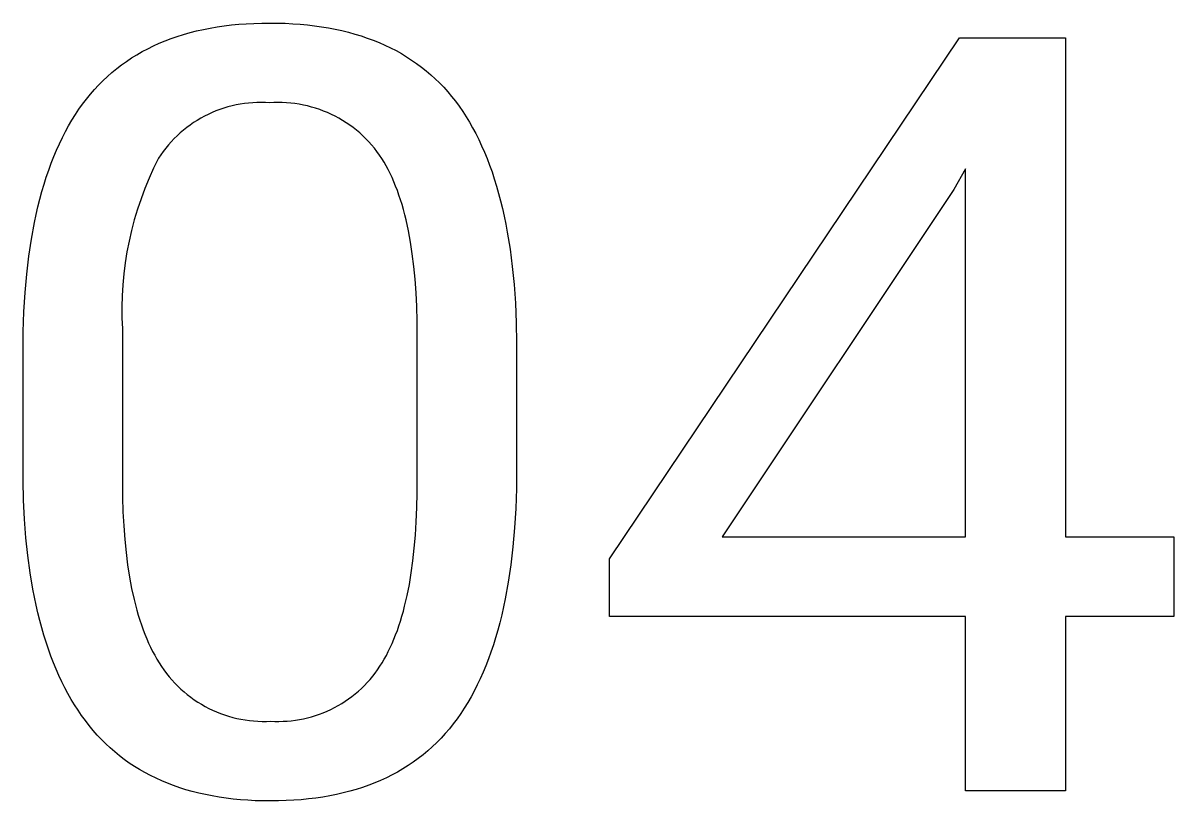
# Model space of a CAD drawing. Header units: millimetres. Extents: x -1893 to 2799, y -925 to 2353.
# Drawn here: x 1560.08 to 1600.73, y -719.01 to -691.52 of the extents above; entities that cross this region are included whole.
import ezdxf

# ---------------------------------------------------------------- set-up
doc = ezdxf.new("R2010")
doc.units = ezdxf.units.MM
doc.header["$MEASUREMENT"] = 0
doc.layers.add('Domyslna', color=7, linetype='Continuous', true_color=0x000000)

msp = doc.modelspace()

# ---------------------------------------------------------------- linework, layer by layer
at = {"layer": 'Domyslna'}
for p, q in [((1565.75, -691.927), (1565.977, -691.863)), ((1565.977, -691.863), (1566.209, -691.804)), ((1566.209, -691.804), (1566.446, -691.751)), ((1566.446, -691.751), (1566.687, -691.703)), ((1566.687, -691.703), (1566.933, -691.661)), ((1566.933, -691.661), (1567.184, -691.625)), ((1567.184, -691.625), (1567.439, -691.594)), ((1567.439, -691.594), (1567.7, -691.569)), ((1567.7, -691.569), (1567.964, -691.55)), ((1567.964, -691.55), (1568.234, -691.536)), ((1568.234, -691.536), (1568.508, -691.527)), ((1568.508, -691.527), (1568.787, -691.524)), ((1568.787, -691.524), (1569.063, -691.527)), ((1569.063, -691.527), (1569.335, -691.535)), ((1569.335, -691.535), (1569.602, -691.549)), ((1569.602, -691.549), (1569.864, -691.568)), ((1569.864, -691.568), (1570.122, -691.592)), ((1570.122, -691.592), (1570.375, -691.622)), ((1570.375, -691.622), (1570.624, -691.657)), ((1570.624, -691.657), (1570.868, -691.697)), ((1570.868, -691.697), (1571.108, -691.743)), ((1571.108, -691.743), (1571.343, -691.794)), ((1571.343, -691.794), (1571.573, -691.851)), ((1571.573, -691.851), (1571.799, -691.913)), ((1571.799, -691.913), (1572.02, -691.981)), ((1564.683, -692.333), (1564.887, -692.241)), ((1564.887, -692.241), (1565.096, -692.154)), ((1565.096, -692.154), (1565.309, -692.073)), ((1565.309, -692.073), (1565.527, -691.997)), ((1565.527, -691.997), (1565.75, -691.927)), ((1572.02, -691.981), (1572.237, -692.054)), ((1572.237, -692.054), (1572.449, -692.132)), ((1572.449, -692.132), (1572.656, -692.216)), ((1572.656, -692.216), (1572.859, -692.305)), ((1572.859, -692.305), (1573.057, -692.399)), ((1580.791, -710.454), (1593.16, -692.053)), ((1593.16, -692.053), (1596.897, -692.053)), ((1596.897, -692.053), (1596.897, -709.669)), ((1563.913, -692.758), (1564.099, -692.644)), ((1564.099, -692.644), (1564.289, -692.534)), ((1564.289, -692.534), (1564.484, -692.431)), ((1564.484, -692.431), (1564.683, -692.333)), ((1573.057, -692.399), (1573.251, -692.499)), ((1573.251, -692.499), (1573.44, -692.604)), ((1573.44, -692.604), (1573.624, -692.715)), ((1573.624, -692.715), (1573.804, -692.831)), ((1563.219, -693.273), (1563.385, -693.136)), ((1563.385, -693.136), (1563.557, -693.005)), ((1563.557, -693.005), (1563.733, -692.879)), ((1563.733, -692.879), (1563.913, -692.758)), ((1573.804, -692.831), (1573.98, -692.953)), ((1573.98, -692.953), (1574.15, -693.08)), ((1574.15, -693.08), (1574.316, -693.212)), ((1562.899, -693.564), (1563.057, -693.416)), ((1563.057, -693.416), (1563.219, -693.273)), ((1574.316, -693.212), (1574.478, -693.35)), ((1574.478, -693.35), (1574.635, -693.493)), ((1574.635, -693.493), (1574.787, -693.641)), ((1562.456, -694.043), (1562.599, -693.878)), ((1562.599, -693.878), (1562.747, -693.718)), ((1562.747, -693.718), (1562.899, -693.564)), ((1574.787, -693.641), (1574.935, -693.795)), ((1574.935, -693.795), (1575.078, -693.954)), ((1575.078, -693.954), (1575.216, -694.119)), ((1562.183, -694.39), (1562.317, -694.213)), ((1562.317, -694.213), (1562.456, -694.043)), ((1568.045, -694.353), (1567.897, -694.37)), ((1568.193, -694.341), (1568.045, -694.353)), ((1568.341, -694.333), (1568.193, -694.341)), ((1568.49, -694.331), (1568.341, -694.333)), ((1568.638, -694.335), (1568.49, -694.331)), ((1568.787, -694.343), (1568.638, -694.335)), ((1568.936, -694.335), (1568.787, -694.343)), ((1569.086, -694.331), (1568.936, -694.335)), ((1569.236, -694.334), (1569.086, -694.331)), ((1569.385, -694.341), (1569.236, -694.334)), ((1569.534, -694.353), (1569.385, -694.341)), ((1569.683, -694.37), (1569.534, -694.353)), ((1575.216, -694.119), (1575.35, -694.289)), ((1575.35, -694.289), (1575.48, -694.465)), ((1561.806, -694.954), (1561.928, -694.76)), ((1561.928, -694.76), (1562.053, -694.572)), ((1562.053, -694.572), (1562.183, -694.39)), ((1566.621, -694.751), (1566.488, -694.817)), ((1566.756, -694.689), (1566.621, -694.751)), ((1566.893, -694.632), (1566.756, -694.689)), ((1567.032, -694.58), (1566.893, -694.632)), ((1567.173, -694.533), (1567.032, -694.58)), ((1567.315, -694.49), (1567.173, -694.533)), ((1567.459, -694.453), (1567.315, -694.49)), ((1567.604, -694.42), (1567.459, -694.453)), ((1567.75, -694.393), (1567.604, -694.42)), ((1567.897, -694.37), (1567.75, -694.393)), ((1569.831, -694.393), (1569.683, -694.37)), ((1569.978, -694.421), (1569.831, -694.393)), ((1570.125, -694.453), (1569.978, -694.421)), ((1570.27, -694.491), (1570.125, -694.453)), ((1570.413, -694.534), (1570.27, -694.491)), ((1570.555, -694.581), (1570.413, -694.534)), ((1570.695, -694.634), (1570.555, -694.581)), ((1570.834, -694.691), (1570.695, -694.634)), ((1570.97, -694.753), (1570.834, -694.691)), ((1571.104, -694.819), (1570.97, -694.753)), ((1575.48, -694.465), (1575.606, -694.647)), ((1575.606, -694.647), (1575.727, -694.834)), ((1561.576, -695.359), (1561.689, -695.153)), ((1561.689, -695.153), (1561.806, -694.954)), ((1565.981, -695.127), (1565.861, -695.216)), ((1566.104, -695.043), (1565.981, -695.127)), ((1566.229, -694.964), (1566.104, -695.043)), ((1566.357, -694.888), (1566.229, -694.964)), ((1566.488, -694.817), (1566.357, -694.888)), ((1571.236, -694.89), (1571.104, -694.819)), ((1571.365, -694.966), (1571.236, -694.89)), ((1571.492, -695.046), (1571.365, -694.966)), ((1571.616, -695.131), (1571.492, -695.046)), ((1571.737, -695.219), (1571.616, -695.131)), ((1575.727, -694.834), (1575.845, -695.027)), ((1575.845, -695.027), (1575.958, -695.227)), ((1561.362, -695.788), (1561.467, -695.571)), ((1561.467, -695.571), (1561.576, -695.359)), ((1565.522, -695.504), (1565.416, -695.608)), ((1565.632, -695.404), (1565.522, -695.504)), ((1565.745, -695.308), (1565.632, -695.404)), ((1565.861, -695.216), (1565.745, -695.308)), ((1571.854, -695.312), (1571.737, -695.219)), ((1571.969, -695.409), (1571.854, -695.312)), ((1572.08, -695.509), (1571.969, -695.409)), ((1572.187, -695.613), (1572.08, -695.509)), ((1575.958, -695.227), (1576.068, -695.432)), ((1576.068, -695.432), (1576.174, -695.643)), ((1561.261, -696.012), (1561.362, -695.788)), ((1565.119, -695.941), (1565.028, -696.059)), ((1565.214, -695.827), (1565.119, -695.941)), ((1565.313, -695.716), (1565.214, -695.827)), ((1565.416, -695.608), (1565.313, -695.716)), ((1572.291, -695.721), (1572.187, -695.613)), ((1572.391, -695.833), (1572.291, -695.721)), ((1572.487, -695.948), (1572.391, -695.833)), ((1572.579, -696.066), (1572.487, -695.948)), ((1576.174, -695.643), (1576.275, -695.859)), ((1576.275, -695.859), (1576.373, -696.082)), ((1561.072, -696.477), (1561.165, -696.241)), ((1561.165, -696.241), (1561.261, -696.012)), ((1564.859, -696.303), (1564.688, -696.652)), ((1564.942, -696.179), (1564.859, -696.303)), ((1565.028, -696.059), (1564.942, -696.179)), ((1572.667, -696.187), (1572.579, -696.066)), ((1572.751, -696.311), (1572.667, -696.187)), ((1572.828, -696.436), (1572.751, -696.311)), ((1576.373, -696.082), (1576.467, -696.31)), ((1576.467, -696.31), (1576.556, -696.545)), ((1560.899, -696.965), (1560.984, -696.718)), ((1560.984, -696.718), (1561.072, -696.477)), ((1564.688, -696.652), (1564.528, -697.007)), ((1572.903, -696.566), (1572.828, -696.436)), ((1572.975, -696.701), (1572.903, -696.566)), ((1573.044, -696.839), (1572.975, -696.701)), ((1576.556, -696.545), (1576.642, -696.785)), ((1576.642, -696.785), (1576.723, -697.031)), ((1593.369, -696.674), (1592.95, -697.401)), ((1593.369, -709.669), (1593.369, -696.674)), ((1560.819, -697.218), (1560.899, -696.965)), ((1564.528, -697.007), (1564.38, -697.367)), ((1573.111, -696.983), (1573.044, -696.839)), ((1573.176, -697.131), (1573.111, -696.983)), ((1573.239, -697.284), (1573.176, -697.131)), ((1576.723, -697.031), (1576.801, -697.283)), ((1560.671, -697.743), (1560.743, -697.478)), ((1560.743, -697.478), (1560.819, -697.218)), ((1564.38, -697.367), (1564.244, -697.732)), ((1573.298, -697.441), (1573.239, -697.284)), ((1573.356, -697.603), (1573.298, -697.441)), ((1573.411, -697.769), (1573.356, -697.603)), ((1576.801, -697.283), (1576.875, -697.541)), ((1576.875, -697.541), (1576.944, -697.805)), ((1592.95, -697.401), (1584.776, -709.669)), ((1560.539, -698.29), (1560.603, -698.013)), ((1560.603, -698.013), (1560.671, -697.743)), ((1564.244, -697.732), (1564.12, -698.101)), ((1573.463, -697.94), (1573.411, -697.769)), ((1573.513, -698.115), (1573.463, -697.94)), ((1576.944, -697.805), (1577.01, -698.074)), ((1560.48, -698.573), (1560.539, -698.29)), ((1564.12, -698.101), (1564.008, -698.474)), ((1573.561, -698.295), (1573.513, -698.115)), ((1573.606, -698.48), (1573.561, -698.295)), ((1577.01, -698.074), (1577.071, -698.35)), ((1577.071, -698.35), (1577.129, -698.631)), ((1560.373, -699.156), (1560.48, -698.573)), ((1564.008, -698.474), (1563.909, -698.85)), ((1573.689, -698.863), (1573.606, -698.48)), ((1577.129, -698.631), (1577.183, -698.918)), ((1560.282, -699.763), (1560.373, -699.156)), ((1563.822, -699.229), (1563.748, -699.611)), ((1563.909, -698.85), (1563.822, -699.229)), ((1573.763, -699.264), (1573.689, -698.863)), ((1577.183, -698.918), (1577.278, -699.51)), ((1563.748, -699.611), (1563.687, -699.996)), ((1573.826, -699.683), (1573.763, -699.264)), ((1577.278, -699.51), (1577.357, -700.125)), ((1560.208, -700.394), (1560.282, -699.763)), ((1563.687, -699.996), (1563.638, -700.382)), ((1573.88, -700.12), (1573.826, -699.683)), ((1560.151, -701.048), (1560.208, -700.394)), ((1563.638, -700.382), (1563.602, -700.77)), ((1573.924, -700.576), (1573.88, -700.12)), ((1577.357, -700.125), (1577.42, -700.764)), ((1563.602, -700.77), (1563.58, -701.158)), ((1573.958, -701.05), (1573.924, -700.576)), ((1577.42, -700.764), (1577.467, -701.426)), ((1560.11, -701.727), (1560.151, -701.048)), ((1563.58, -701.158), (1563.569, -701.547)), ((1573.983, -701.542), (1573.958, -701.05)), ((1563.569, -701.547), (1563.572, -701.936)), ((1573.997, -702.053), (1573.983, -701.542)), ((1577.467, -701.426), (1577.498, -702.112)), ((1560.085, -702.428), (1560.11, -701.727)), ((1563.572, -701.936), (1563.588, -702.325)), ((1574.002, -702.581), (1573.997, -702.053)), ((1560.077, -703.154), (1560.085, -702.428)), ((1563.588, -702.325), (1563.588, -707.745)), ((1577.498, -702.112), (1577.513, -702.821)), ((1574.002, -708.13), (1574.002, -702.581)), ((1577.513, -702.821), (1577.513, -707.23)), ((1560.077, -707.69), (1560.077, -703.154)), ((1577.513, -707.23), (1577.505, -707.965)), ((1560.094, -708.384), (1560.077, -707.69)), ((1563.588, -707.745), (1563.593, -708.276)), ((1573.99, -708.644), (1574.002, -708.13)), ((1577.505, -707.965), (1577.481, -708.675)), ((1560.128, -709.056), (1560.094, -708.384)), ((1563.593, -708.276), (1563.608, -708.79)), ((1563.608, -708.79), (1563.634, -709.286)), ((1573.969, -709.139), (1573.99, -708.644)), ((1577.481, -708.675), (1577.439, -709.361)), ((1560.178, -709.706), (1560.128, -709.056)), ((1563.634, -709.286), (1563.669, -709.764)), ((1573.938, -709.618), (1573.969, -709.139)), ((1577.439, -709.361), (1577.382, -710.024)), ((1560.243, -710.335), (1560.178, -709.706)), ((1563.669, -709.764), (1563.715, -710.225)), ((1573.898, -710.079), (1573.938, -709.618)), ((1584.776, -709.669), (1593.369, -709.669)), ((1596.897, -709.669), (1600.73, -709.669)), ((1600.73, -709.669), (1600.73, -712.488)), ((1573.849, -710.522), (1573.898, -710.079)), ((1577.382, -710.024), (1577.308, -710.662)), ((1560.325, -710.941), (1560.243, -710.335)), ((1563.715, -710.225), (1563.771, -710.668)), ((1573.79, -710.948), (1573.849, -710.522)), ((1580.791, -712.488), (1580.791, -710.454)), ((1560.422, -711.526), (1560.325, -710.941)), ((1563.771, -710.668), (1563.837, -711.094)), ((1573.722, -711.356), (1573.79, -710.948)), ((1577.308, -710.662), (1577.217, -711.277)), ((1563.837, -711.094), (1563.913, -711.501)), ((1573.644, -711.747), (1573.722, -711.356)), ((1577.217, -711.277), (1577.11, -711.867)), ((1560.536, -712.089), (1560.422, -711.526)), ((1563.913, -711.501), (1563.999, -711.891)), ((1573.557, -712.121), (1573.644, -711.747)), ((1560.599, -712.362), (1560.536, -712.089)), ((1563.999, -711.891), (1564.046, -712.08)), ((1564.046, -712.08), (1564.096, -712.264)), ((1573.51, -712.301), (1573.557, -712.121)), ((1577.051, -712.153), (1576.987, -712.434)), ((1577.11, -711.867), (1577.051, -712.153)), ((1560.666, -712.629), (1560.599, -712.362)), ((1560.736, -712.892), (1560.666, -712.629)), ((1564.096, -712.264), (1564.148, -712.443)), ((1564.148, -712.443), (1564.202, -712.618)), ((1564.202, -712.618), (1564.259, -712.789)), ((1573.355, -712.815), (1573.409, -712.648)), ((1573.409, -712.648), (1573.461, -712.477)), ((1573.461, -712.477), (1573.51, -712.301)), ((1576.987, -712.434), (1576.919, -712.708)), ((1593.369, -712.488), (1580.791, -712.488)), ((1593.369, -718.653), (1593.369, -712.488)), ((1600.73, -712.488), (1596.897, -712.488)), ((1596.897, -712.488), (1596.897, -718.653)), ((1560.811, -713.148), (1560.736, -712.892)), ((1564.259, -712.789), (1564.319, -712.955)), ((1564.319, -712.955), (1564.381, -713.117)), ((1573.239, -713.137), (1573.298, -712.978)), ((1573.298, -712.978), (1573.355, -712.815)), ((1576.847, -712.976), (1576.771, -713.239)), ((1576.919, -712.708), (1576.847, -712.976)), ((1560.89, -713.4), (1560.811, -713.148)), ((1560.973, -713.645), (1560.89, -713.4)), ((1564.381, -713.117), (1564.446, -713.275)), ((1564.446, -713.275), (1564.513, -713.428)), ((1564.513, -713.428), (1564.583, -713.576)), ((1573.049, -713.586), (1573.115, -713.44)), ((1573.115, -713.44), (1573.178, -713.291)), ((1573.178, -713.291), (1573.239, -713.137)), ((1576.771, -713.239), (1576.691, -713.495)), ((1561.06, -713.886), (1560.973, -713.645)), ((1564.583, -713.576), (1564.655, -713.721)), ((1564.655, -713.721), (1564.73, -713.86)), ((1564.73, -713.86), (1564.808, -713.996)), ((1572.837, -713.995), (1572.91, -713.863)), ((1572.91, -713.863), (1572.98, -713.726)), ((1572.98, -713.726), (1573.049, -713.586)), ((1576.606, -713.745), (1576.518, -713.989)), ((1576.691, -713.495), (1576.606, -713.745)), ((1561.15, -714.121), (1561.06, -713.886)), ((1561.245, -714.35), (1561.15, -714.121)), ((1564.808, -713.996), (1564.888, -714.127)), ((1564.888, -714.127), (1564.969, -714.254)), ((1564.969, -714.254), (1565.054, -714.377)), ((1572.602, -714.368), (1572.684, -714.247)), ((1572.684, -714.247), (1572.762, -714.123)), ((1572.762, -714.123), (1572.837, -713.995)), ((1576.425, -714.228), (1576.329, -714.46)), ((1576.518, -713.989), (1576.425, -714.228)), ((1561.344, -714.574), (1561.245, -714.35)), ((1561.447, -714.792), (1561.344, -714.574)), ((1565.054, -714.377), (1565.144, -714.498)), ((1565.144, -714.498), (1565.237, -714.616)), ((1565.237, -714.616), (1565.335, -714.73)), ((1572.333, -714.713), (1572.427, -714.601)), ((1572.427, -714.601), (1572.517, -714.486)), ((1572.517, -714.486), (1572.602, -714.368)), ((1576.228, -714.686), (1576.123, -714.907)), ((1576.329, -714.46), (1576.228, -714.686)), ((1561.554, -715.005), (1561.447, -714.792)), ((1561.664, -715.213), (1561.554, -715.005)), ((1565.335, -714.73), (1565.437, -714.841)), ((1565.437, -714.841), (1565.542, -714.949)), ((1565.542, -714.949), (1565.651, -715.052)), ((1565.651, -715.052), (1565.764, -715.152)), ((1571.922, -715.128), (1572.03, -715.029)), ((1572.03, -715.029), (1572.135, -714.928)), ((1572.135, -714.928), (1572.236, -714.822)), ((1572.236, -714.822), (1572.333, -714.713)), ((1576.123, -714.907), (1576.014, -715.121)), ((1561.779, -715.415), (1561.664, -715.213)), ((1561.898, -715.611), (1561.779, -715.415)), ((1565.764, -715.152), (1565.88, -715.248)), ((1565.88, -715.248), (1565.999, -715.339)), ((1565.999, -715.339), (1566.121, -715.427)), ((1566.121, -715.427), (1566.247, -715.51)), ((1571.335, -715.561), (1571.458, -715.483)), ((1571.458, -715.483), (1571.579, -715.4)), ((1571.579, -715.4), (1571.696, -715.313)), ((1571.696, -715.313), (1571.811, -715.222)), ((1571.811, -715.222), (1571.922, -715.128)), ((1575.901, -715.33), (1575.784, -715.532)), ((1576.014, -715.121), (1575.901, -715.33)), ((1562.021, -715.802), (1561.898, -715.611)), ((1562.148, -715.988), (1562.021, -715.802)), ((1566.247, -715.51), (1566.375, -715.589)), ((1566.375, -715.589), (1566.506, -715.663)), ((1566.506, -715.663), (1566.639, -715.733)), ((1566.639, -715.733), (1566.774, -715.798)), ((1566.774, -715.798), (1566.912, -715.859)), ((1566.912, -715.859), (1567.052, -715.914)), ((1570.547, -715.941), (1570.683, -715.889)), ((1570.683, -715.889), (1570.818, -715.832)), ((1570.818, -715.832), (1570.951, -715.771)), ((1570.951, -715.771), (1571.081, -715.706)), ((1571.081, -715.706), (1571.209, -715.636)), ((1571.209, -715.636), (1571.335, -715.561)), ((1575.662, -715.728), (1575.537, -715.919)), ((1575.784, -715.532), (1575.662, -715.728)), ((1562.278, -716.168), (1562.148, -715.988)), ((1562.413, -716.342), (1562.278, -716.168)), ((1567.052, -715.914), (1567.194, -715.965)), ((1567.194, -715.965), (1567.337, -716.011)), ((1567.337, -716.011), (1567.482, -716.051)), ((1567.482, -716.051), (1567.628, -716.087)), ((1567.628, -716.087), (1567.775, -716.118)), ((1567.775, -716.118), (1567.924, -716.143)), ((1567.924, -716.143), (1568.073, -716.163)), ((1568.073, -716.163), (1568.222, -716.179)), ((1568.222, -716.179), (1568.372, -716.189)), ((1568.372, -716.189), (1568.523, -716.193)), ((1568.523, -716.193), (1568.673, -716.193)), ((1568.673, -716.193), (1568.824, -716.187)), ((1568.824, -716.187), (1568.97, -716.194)), ((1568.97, -716.194), (1569.116, -716.195)), ((1569.116, -716.195), (1569.262, -716.192)), ((1569.262, -716.192), (1569.407, -716.184)), ((1569.407, -716.184), (1569.553, -716.171)), ((1569.553, -716.171), (1569.698, -716.152)), ((1569.698, -716.152), (1569.842, -716.129)), ((1569.842, -716.129), (1569.985, -716.101)), ((1569.985, -716.101), (1570.128, -716.068)), ((1570.128, -716.068), (1570.269, -716.031)), ((1570.269, -716.031), (1570.409, -715.988)), ((1570.409, -715.988), (1570.547, -715.941)), ((1575.273, -716.282), (1575.135, -716.455)), ((1575.407, -716.103), (1575.273, -716.282)), ((1575.537, -715.919), (1575.407, -716.103)), ((1562.553, -716.511), (1562.413, -716.342)), ((1562.697, -716.675), (1562.553, -716.511)), ((1562.845, -716.833), (1562.697, -716.675)), ((1574.992, -716.622), (1574.844, -716.783)), ((1575.135, -716.455), (1574.992, -716.622)), ((1562.998, -716.985), (1562.845, -716.833)), ((1563.156, -717.132), (1562.998, -716.985)), ((1574.534, -717.09), (1574.372, -717.234)), ((1574.691, -716.939), (1574.534, -717.09)), ((1574.844, -716.783), (1574.691, -716.939)), ((1563.318, -717.274), (1563.156, -717.132)), ((1563.484, -717.409), (1563.318, -717.274)), ((1563.655, -717.54), (1563.484, -717.409)), ((1574.035, -717.506), (1573.859, -717.634)), ((1574.206, -717.373), (1574.035, -717.506)), ((1574.372, -717.234), (1574.206, -717.373)), ((1563.831, -717.664), (1563.655, -717.54)), ((1564.01, -717.784), (1563.831, -717.664)), ((1564.195, -717.897), (1564.01, -717.784)), ((1564.384, -718.005), (1564.195, -717.897)), ((1573.494, -717.872), (1573.305, -717.982)), ((1573.679, -717.756), (1573.494, -717.872)), ((1573.859, -717.634), (1573.679, -717.756)), ((1564.577, -718.108), (1564.384, -718.005)), ((1564.775, -718.205), (1564.577, -718.108)), ((1564.977, -718.296), (1564.775, -718.205)), ((1565.184, -718.382), (1564.977, -718.296)), ((1572.708, -718.28), (1572.5, -718.368)), ((1572.912, -718.187), (1572.708, -718.28)), ((1573.11, -718.087), (1572.912, -718.187)), ((1573.305, -717.982), (1573.11, -718.087)), ((1565.395, -718.463), (1565.184, -718.382)), ((1565.611, -718.537), (1565.395, -718.463)), ((1565.831, -718.607), (1565.611, -718.537)), ((1566.056, -718.67), (1565.831, -718.607)), ((1566.285, -718.729), (1566.056, -718.67)), ((1566.519, -718.781), (1566.285, -718.729)), ((1571.39, -718.722), (1571.155, -718.776)), ((1571.622, -718.663), (1571.39, -718.722)), ((1571.848, -718.598), (1571.622, -718.663)), ((1572.07, -718.527), (1571.848, -718.598)), ((1572.288, -718.45), (1572.07, -718.527)), ((1572.5, -718.368), (1572.288, -718.45)), ((1596.897, -718.653), (1593.369, -718.653)), ((1566.757, -718.828), (1566.519, -718.781)), ((1566.999, -718.87), (1566.757, -718.828)), ((1567.247, -718.906), (1566.999, -718.87)), ((1567.498, -718.936), (1567.247, -718.906)), ((1567.754, -718.961), (1567.498, -718.936)), ((1568.015, -718.981), (1567.754, -718.961)), ((1568.28, -718.995), (1568.015, -718.981)), ((1568.55, -719.003), (1568.28, -718.995)), ((1568.824, -719.006), (1568.55, -719.003)), ((1569.101, -719.003), (1568.824, -719.006)), ((1569.374, -718.994), (1569.101, -719.003)), ((1569.642, -718.98), (1569.374, -718.994)), ((1569.906, -718.96), (1569.642, -718.98)), ((1570.165, -718.935), (1569.906, -718.96)), ((1570.419, -718.904), (1570.165, -718.935)), ((1570.669, -718.867), (1570.419, -718.904)), ((1570.914, -718.824), (1570.669, -718.867)), ((1571.155, -718.776), (1570.914, -718.824))]:
    msp.add_line(p, q, dxfattribs=at)

doc.saveas('drawing.dxf')
